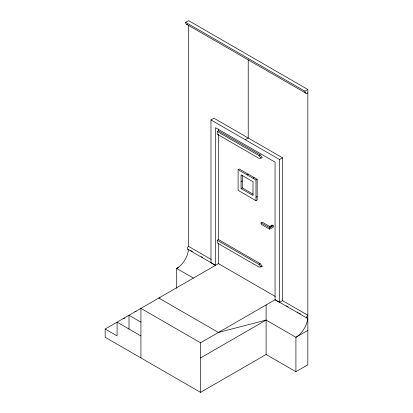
<?xml version="1.0" encoding="UTF-8"?>
<svg xmlns="http://www.w3.org/2000/svg" width="413" height="413" viewBox="0 0 413 413"><rect width="100%" height="100%" fill="white"/><g stroke="black" fill="none" stroke-linecap="round" stroke-linejoin="round"><path stroke-width="0.62" d="M140.926 357.932L140.926 308.372L200.537 342.79L275.053 299.771L279.524 302.352L282.502 300.628L307.84 315.258A1.688 0.976 -60 0 0 306.658 317.138A1.688 0.976 -60 0 0 307.53 318.139L307.84 318.01L307.84 364.818L295.915 371.7L295.915 337.282A16.861 9.736 -60 0 0 307.432 320.431L307.84 316.632L307.84 89.482L188.617 20.65L185.659 22.354L185.659 22.787A4.213 2.432 -60 0 0 187.461 24.491M307.84 89.482L304.882 91.19L304.882 91.619A4.213 2.432 -60 0 0 307.432 93.126L307.84 92.894M272.074 225.085L270.882 227.15L262.296 222.194L261.104 222.881L261.104 224.259L269.689 229.215L273.267 227.15L273.267 225.772L272.074 225.085L269.689 226.463M275.053 299.771L275.053 162.102L215.441 127.684L215.441 265.353L210.971 262.771L210.971 119.94L213.949 118.221L282.502 157.802L282.502 300.628M217.228 131.473L218.42 130.782L260.149 154.875L262.193 157.472L261.001 158.164L258.956 158.318L217.228 134.225L217.228 131.473L258.956 155.562L261.001 158.164M245.25 139.733L248.228 138.009L248.228 59.761M258.956 155.562L260.149 154.875M238.094 169.676L239.287 168.984L257.17 179.309L257.17 199.959L255.977 200.651L238.094 190.326L238.094 169.676L255.977 180.001L257.17 179.309M247.036 174.838L248.228 174.147M241.073 181.72L242.266 181.033M210.971 119.94L279.524 159.521L282.502 157.802M252.999 178.277L254.191 177.59M241.073 188.602L252.999 195.488L252.999 181.72L241.073 174.838L241.073 188.602L242.266 187.915L253.107 194.172M255.977 197.207L257.17 196.521M217.228 240.227L218.42 239.54L260.149 263.633L262.178 266.178L260.985 266.865L258.956 267.072L217.228 242.983L217.228 240.227L258.956 264.32L260.985 266.865M178.86 267.201L176.697 268.45L176.697 288.228M261.104 222.881L269.689 227.837L273.267 225.772M295.915 371.7L266.111 354.493L200.537 392.35L105.16 337.282L105.16 329.022L218.42 263.633L275.249 296.441M258.956 264.32L260.149 263.633M200.537 357.932L266.111 320.075L295.915 337.282L307.84 330.4M134.968 311.815L136.182 311.392M123.043 318.697L124.871 318.067M160.048 297.727L158.809 298.047L218.42 332.465L266.111 320.075M261.166 266.282L262.178 266.178M185.659 22.354L304.882 91.19M186.79 24.424L306.012 93.255M188.617 25.353L188.617 246.422L211.198 259.462M190.692 250.531L192.36 251.496M201.276 256.643L202.391 257.284M286.514 305.852L288.186 306.818M297.102 311.965L298.212 312.61M299.327 313.25L300.442 313.895M187.776 249.261L215.627 265.342M275.239 299.761L306.998 318.093M193.46 278.13L176.697 268.45A16.861 9.736 -60 0 0 188.209 251.6L188.307 249.307A1.688 0.976 -60 0 1 187.435 248.306A1.688 0.976 -60 0 1 188.617 246.422M140.926 322.14L129.006 315.258L129.006 329.022M140.926 335.908L117.085 322.14L117.085 335.908L105.16 329.022M279.524 159.521L279.524 302.352M269.689 227.837L269.689 229.215M266.111 304.933L266.111 354.493M255.977 180.001L255.977 200.651M242.266 175.401L242.266 187.915M218.42 128.975L218.42 130.782M218.42 134.179L218.42 239.54M218.42 243.551L218.42 263.633M200.537 342.79L200.537 392.35"/></g></svg>
